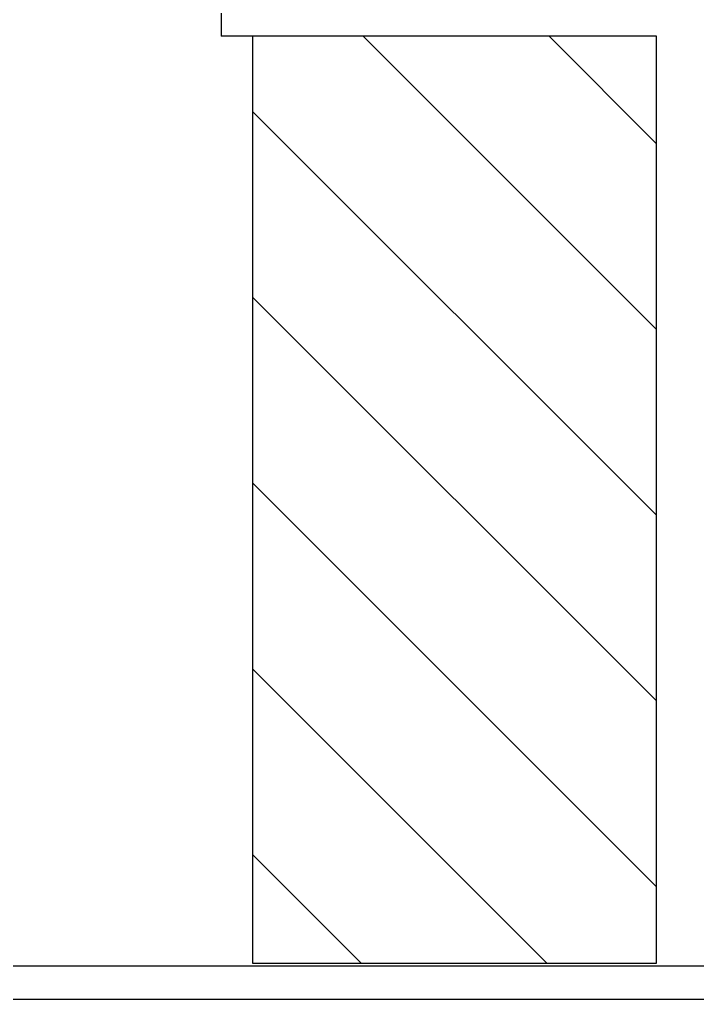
# Model space of a CAD drawing. Extents: x -30 to 1202, y 231 to 898.
# Drawn here: x 109.44 to 113.54, y 268.73 to 274.65 of the extents above; entities that cross this region are included whole.
import ezdxf

# ---------------------------------------------------------------- set-up
doc = ezdxf.new("R2010")
doc.units = 0
doc.header["$LTSCALE"] = 0.04
for name, color, linetype in [('PISOS', 1, 'CONTINUOUS'), ('PISOS1', 3, 'CONTINUOUS'), ('VISTA', 2, 'CONTINUOUS')]:
    doc.layers.add(name, color=color, linetype=linetype)

msp = doc.modelspace()

# ---------------------------------------------------------------- hatches: boundary and pattern name
at = {"layer": 'PISOS'}
h = msp.add_hatch(dxfattribs=at)
h.set_pattern_fill('ANSI31', color=256, scale=0.25, angle=90, style=0)
h.set_pattern_definition([(135, (233.1594, 233.73205), (-0.561266, -0.561266), [])])
h.paths.add_polyline_path([(110.8494, 274.552), (110.8494, 268.952), (113.2894, 268.952), (113.2894, 274.552)])

# ---------------------------------------------------------------- linework, layer by layer
for p in [(110.6594, 296.182), (110.8494, 274.552)]:
    msp.add_line(p, (110.6594, 274.552), dxfattribs=at)
at = {"layer": 'PISOS1'}
msp.add_lwpolyline([(110.8494, 274.552), (110.8494, 268.952), (113.2894, 268.952), (113.2894, 274.552)], close=True, dxfattribs=at)
at = {"layer": 'VISTA', "color": 1, "linetype": 'Continuous'}
for p, q in [((163.5908, 268.932), (102.4794, 268.932)), ((163.8736, 268.732), (102.2794, 268.732))]:
    msp.add_line(p, q, dxfattribs=at)

doc.saveas('drawing.dxf')
